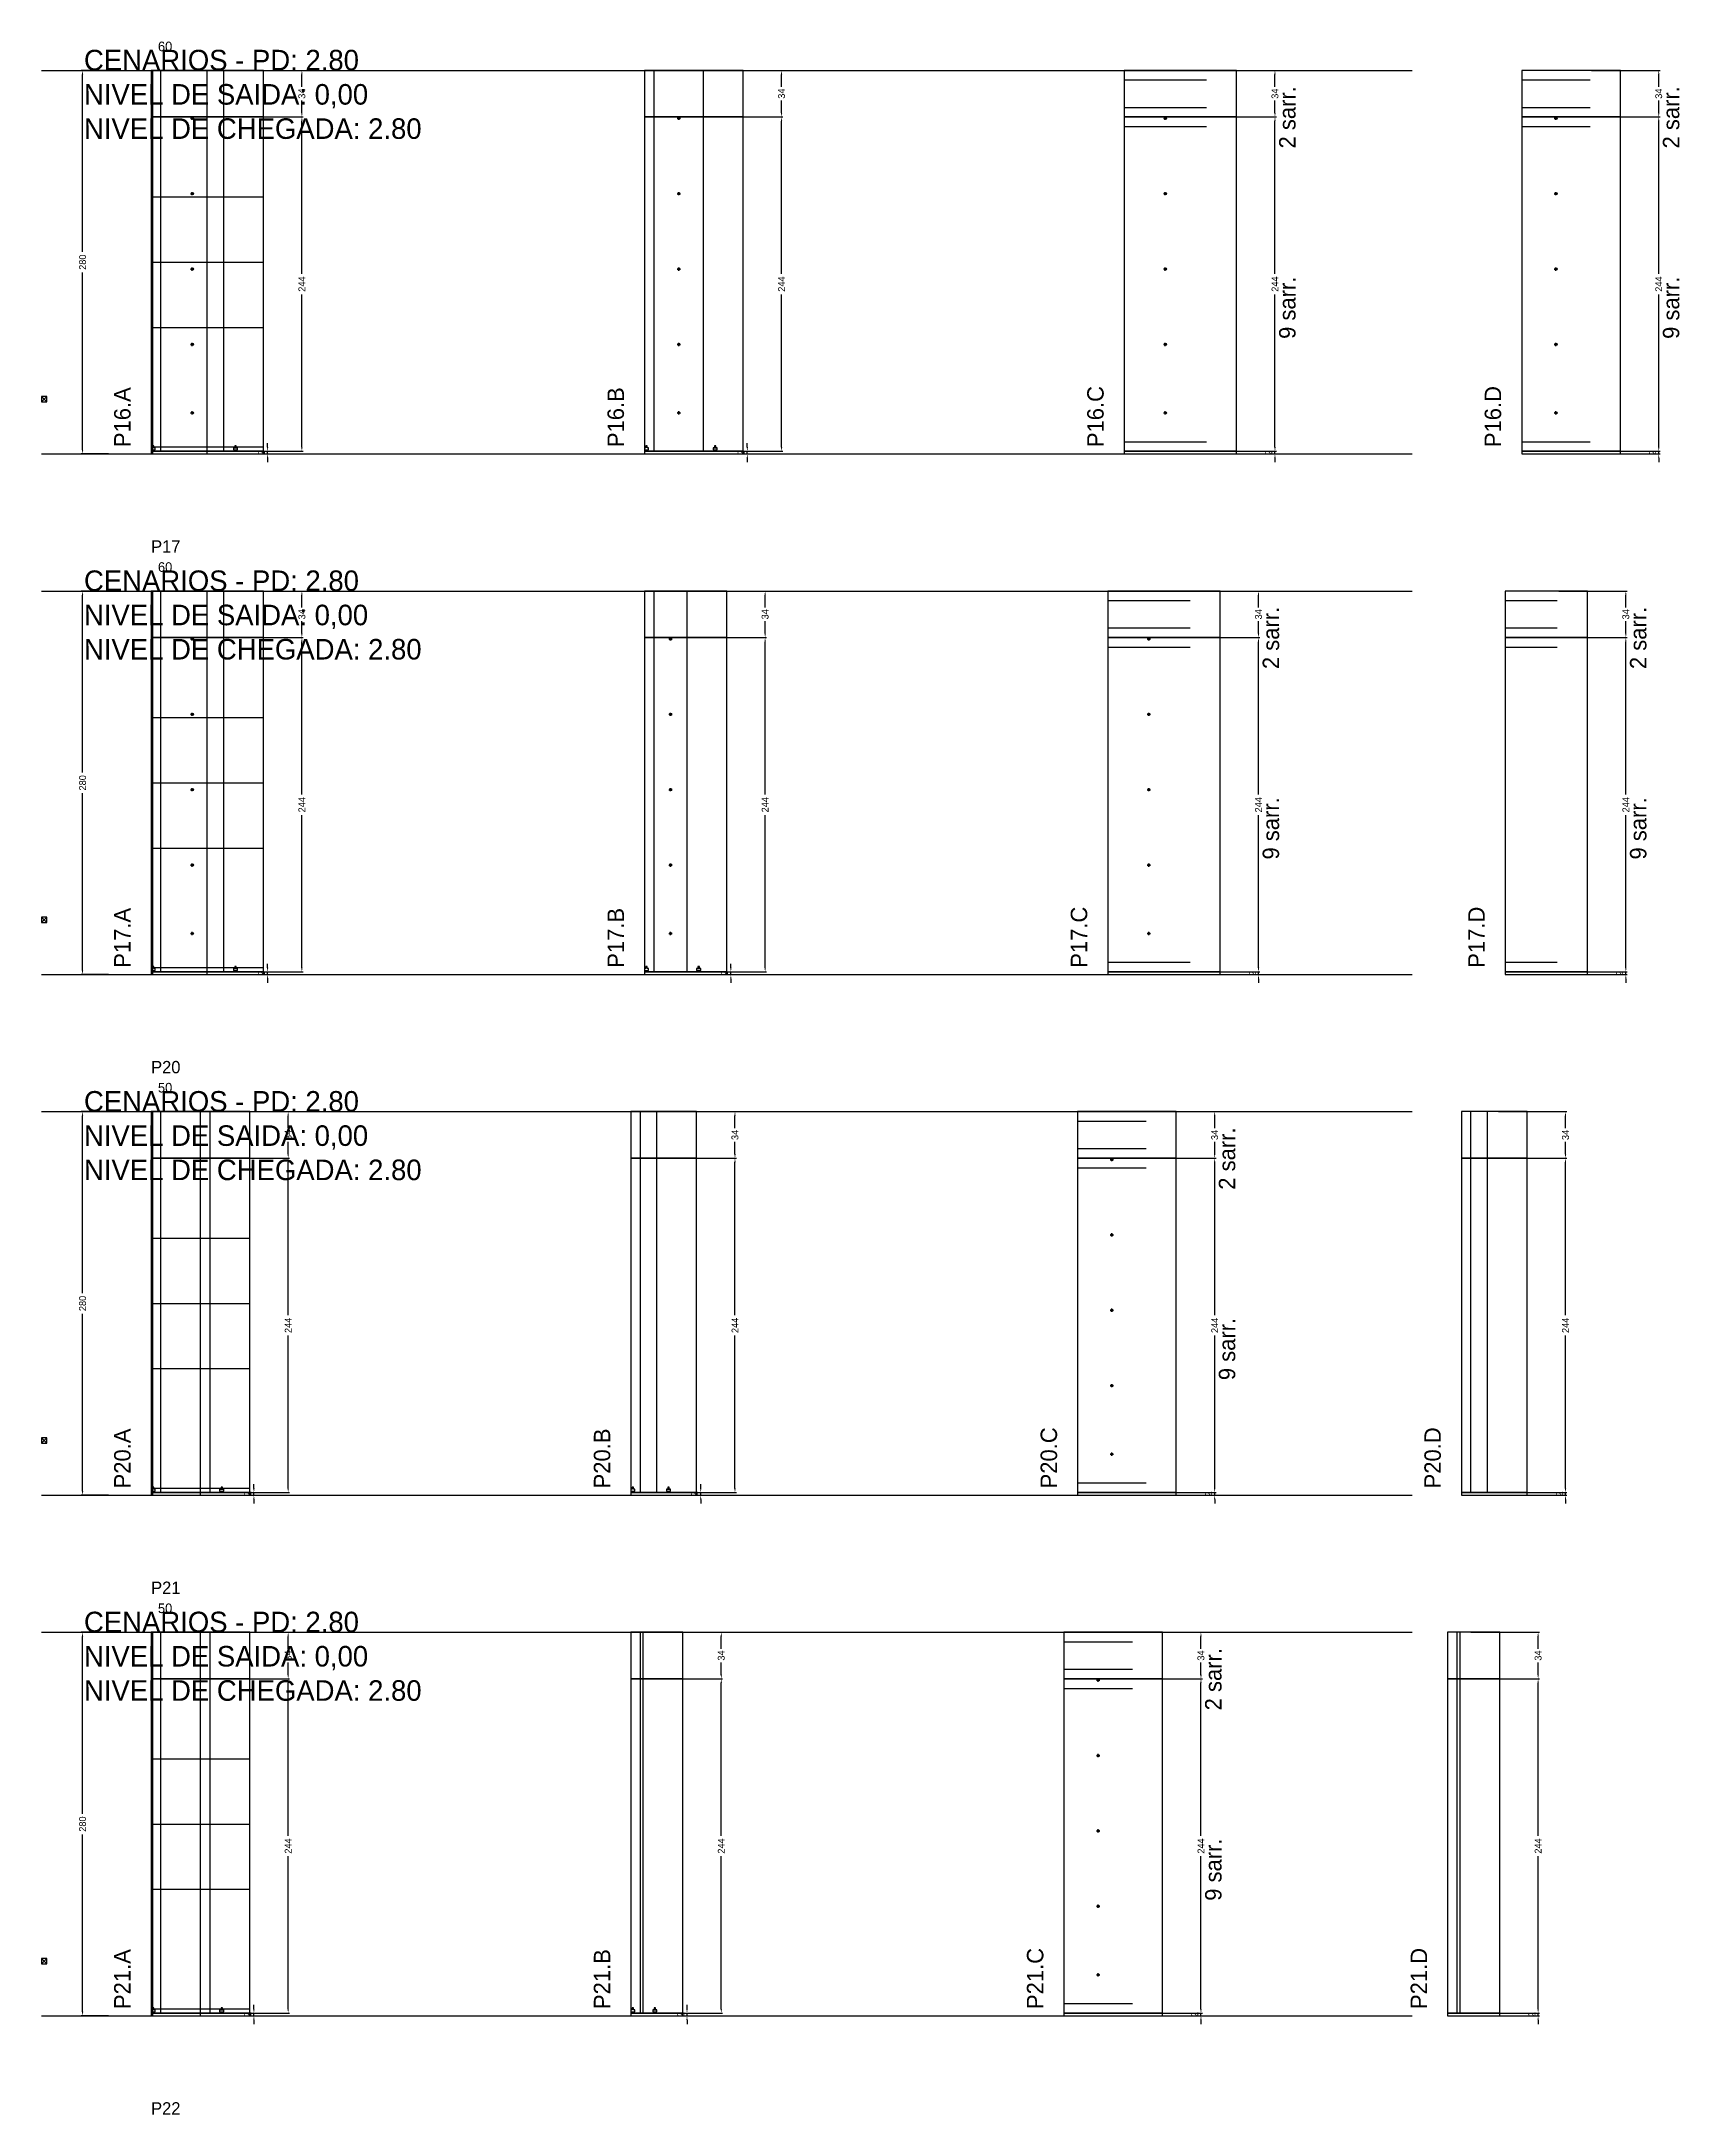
# Model space of a CAD drawing. Header units: centimetres. Extents: x -10500 to 4299, y -12546 to 295.
# Drawn here: x -7000 to -5805, y -4252 to -2739 of the extents above; entities that cross this region are included whole.
import ezdxf

# ---------------------------------------------------------------- set-up
doc = ezdxf.new("R2010")
doc.units = ezdxf.units.CM
doc.linetypes.add('DASHED', pattern=[2, -2])
for name, color, linetype in [('CHAPA', 140, 'Continuous'), ('COTA', 241, 'Continuous'), ('COTAS FURACAO', 16, 'Continuous'), ('Madeira', 30, 'Continuous'), ('MEIO_PONT', 160, 'Continuous'), ('NOMENCLATURA', 7, 'Continuous'), ('Nível', 160, 'Continuous'), ('Painéis', 200, 'Continuous'), ('Perfil Metálico', 150, 'Continuous'), ('SARR_2.2x7', 40, 'Continuous'), ('SARRAFO DE PRESSAO', 200, 'Continuous'), ('texto', 7, 'Continuous'), ('TEXTO_GERAL', 7, 'Continuous')]:
    doc.layers.add(name, color=color, linetype=linetype)
doc.dimstyles.new('PAINEL-NOVA', dxfattribs={"dimtxt": 5, "dimasz": 3, "dimexe": 1, "dimexo": 1, "dimgap": 1, "dimtad": 1, "dimcen": 2.5, "dimazin": 3, "dimtfac": 1, "dimtmove": 0, "dimatfit": 3})

# ---------------------------------------------------------------- blocks, each defined once
blk = doc.blocks.new('_CLOSEDFILLED')
at = {"color": 0, "linetype": 'BYBLOCK'}
blk.add_solid([(-1, 0.16), (0, 0), (-1, -0.16)], dxfattribs=at)
blk = doc.blocks.new('*D239')
for p, q in [((-6951, -2760), (-6971, -2760)), ((-6970, -2892.5), (-6970, -2763)), ((-6970, -3037), (-6970, -2907.5)), ((-6951, -3040), (-6971, -3040))]:
    blk.add_line(p, q)
at = {"layer": 'Defpoints'}
for p in [(-6950, -2760), (-6970, -3040), (-6950, -3040)]:
    blk.add_point(p, dxfattribs=at)
at = {"layer": 'COTA', "xscale": 3, "yscale": 3}
for p, rotation in [((-6970, -2760), 90), ((-6970, -3040), 270)]:
    blk.add_blockref('_CLOSEDFILLED', p, dxfattribs=dict(at, rotation=rotation))
at = {"layer": 'COTA', "insert": (-6970, -2900), "char_height": 5, "attachment_point": 5, "rotation": 90}
blk.add_mtext('280', dxfattribs=at)
blk = doc.blocks.new('MULDURA')
at = {"layer": 'Paineis'}
for p, q in [((0, 0), (4, 4)), ((4, 0), (0, 4))]:
    blk.add_line(p, q, dxfattribs=at)
blk.add_lwpolyline([(0, 0), (4, 0), (4, 4), (0, 4)], close=True, dxfattribs=at)
blk = doc.blocks.new('*D241')
for p, q in [((-6859, -2794), (-6809, -2794)), ((-6810, -2908.5), (-6810, -2797)), ((-6810, -3035), (-6810, -2923.5)), ((-6859, -3038), (-6809, -3038))]:
    blk.add_line(p, q)
at = {"layer": 'Defpoints'}
for p in [(-6860, -2794), (-6860, -3038), (-6810, -3038)]:
    blk.add_point(p, dxfattribs=at)
at = {"layer": 'COTA', "xscale": 3, "yscale": 3}
for p, rotation in [((-6810, -2794), 90), ((-6810, -3038), 270)]:
    blk.add_blockref('_CLOSEDFILLED', p, dxfattribs=dict(at, rotation=rotation))
at = {"layer": 'COTA', "insert": (-6810, -2916), "char_height": 5, "attachment_point": 5, "rotation": 90}
blk.add_mtext('244', dxfattribs=at)
blk = doc.blocks.new('*D242')
for p, q in [((-6859, -2760), (-6809, -2760)), ((-6810, -2772), (-6810, -2763)), ((-6810, -2791), (-6810, -2782)), ((-6859, -2794), (-6809, -2794))]:
    blk.add_line(p, q)
at = {"layer": 'Defpoints'}
for p in [(-6860, -2760), (-6860, -2794), (-6810, -2794)]:
    blk.add_point(p, dxfattribs=at)
at = {"layer": 'COTA', "xscale": 3, "yscale": 3}
for p, rotation in [((-6810, -2760), 90), ((-6810, -2794), 270)]:
    blk.add_blockref('_CLOSEDFILLED', p, dxfattribs=dict(at, rotation=rotation))
at = {"layer": 'COTA', "insert": (-6810, -2777), "char_height": 5, "attachment_point": 5, "rotation": 90}
blk.add_mtext('34', dxfattribs=at)
blk = doc.blocks.new('SLIPTEE')
at = {"layer": 'Paineis'}
blk.add_lwpolyline([(0, 0), (3, 0), (3, 1.5), (2, 1.5), (2, 3), (1, 3), (1, 1.5), (0, 1.5)], close=True, dxfattribs=at)
blk = doc.blocks.new('SLIPTDD')
at = {"layer": 'Paineis'}
blk.add_line((0, 1.5), (3, 1.5), dxfattribs=at)
blk.add_lwpolyline([(0, 0), (3, 0), (3, 1.5), (2, 1.5), (2, 3), (1, 3), (1, 1.5), (0, 1.5)], close=True, dxfattribs=at)
blk = doc.blocks.new('furacao')
at = {"layer": 'COTAS FURACAO'}
for p, q in [((-1.2, 0), (1.2, 0)), ((0, -1.2), (0, 1.2))]:
    blk.add_line(p, q, dxfattribs=at)
blk.add_circle((0, 0), 0.8, dxfattribs=at)
blk = doc.blocks.new('*D244')
for p, q in [((-6509, -2794), (-6459, -2794)), ((-6460, -2908.5), (-6460, -2797)), ((-6460, -3035), (-6460, -2923.5)), ((-6509, -3038), (-6459, -3038))]:
    blk.add_line(p, q)
at = {"layer": 'Defpoints'}
for p in [(-6510, -2794), (-6510, -3038), (-6460, -3038)]:
    blk.add_point(p, dxfattribs=at)
at = {"layer": 'COTA', "xscale": 3, "yscale": 3}
for p, rotation in [((-6460, -2794), 90), ((-6460, -3038), 270)]:
    blk.add_blockref('_CLOSEDFILLED', p, dxfattribs=dict(at, rotation=rotation))
at = {"layer": 'COTA', "insert": (-6460, -2916), "char_height": 5, "attachment_point": 5, "rotation": 90}
blk.add_mtext('244', dxfattribs=at)
blk = doc.blocks.new('*D245')
for p, q in [((-6509, -2760), (-6459, -2760)), ((-6460, -2772), (-6460, -2763)), ((-6460, -2791), (-6460, -2782)), ((-6509, -2794), (-6459, -2794))]:
    blk.add_line(p, q)
at = {"layer": 'Defpoints'}
for p in [(-6510, -2760), (-6510, -2794), (-6460, -2794)]:
    blk.add_point(p, dxfattribs=at)
at = {"layer": 'COTA', "xscale": 3, "yscale": 3}
for p, rotation in [((-6460, -2760), 90), ((-6460, -2794), 270)]:
    blk.add_blockref('_CLOSEDFILLED', p, dxfattribs=dict(at, rotation=rotation))
at = {"layer": 'COTA', "insert": (-6460, -2777), "char_height": 5, "attachment_point": 5, "rotation": 90}
blk.add_mtext('34', dxfattribs=at)
blk = doc.blocks.new('*D247')
for p, q in [((-6149, -2794), (-6099, -2794)), ((-6100, -2908.5), (-6100, -2797)), ((-6100, -3035), (-6100, -2923.5)), ((-6149, -3038), (-6099, -3038))]:
    blk.add_line(p, q)
at = {"layer": 'Defpoints'}
for p in [(-6150, -2794), (-6150, -3038), (-6100, -3038)]:
    blk.add_point(p, dxfattribs=at)
at = {"layer": 'COTA', "xscale": 3, "yscale": 3}
for p, rotation in [((-6100, -2794), 90), ((-6100, -3038), 270)]:
    blk.add_blockref('_CLOSEDFILLED', p, dxfattribs=dict(at, rotation=rotation))
at = {"layer": 'COTA', "insert": (-6100, -2916), "char_height": 5, "attachment_point": 5, "rotation": 90}
blk.add_mtext('244', dxfattribs=at)
blk = doc.blocks.new('*D248')
for p, q in [((-6149, -2760), (-6099, -2760)), ((-6100, -2772), (-6100, -2763)), ((-6100, -2791), (-6100, -2782)), ((-6149, -2794), (-6099, -2794))]:
    blk.add_line(p, q)
at = {"layer": 'Defpoints'}
for p in [(-6150, -2760), (-6150, -2794), (-6100, -2794)]:
    blk.add_point(p, dxfattribs=at)
at = {"layer": 'COTA', "xscale": 3, "yscale": 3}
for p, rotation in [((-6100, -2760), 90), ((-6100, -2794), 270)]:
    blk.add_blockref('_CLOSEDFILLED', p, dxfattribs=dict(at, rotation=rotation))
at = {"layer": 'COTA', "insert": (-6100, -2777), "char_height": 5, "attachment_point": 5, "rotation": 90}
blk.add_mtext('34', dxfattribs=at)
blk = doc.blocks.new('*D250')
for p, q in [((-5869, -2794), (-5819, -2794)), ((-5820, -2908.5), (-5820, -2797)), ((-5820, -3035), (-5820, -2923.5)), ((-5869, -3038), (-5819, -3038))]:
    blk.add_line(p, q)
at = {"layer": 'Defpoints'}
for p in [(-5870, -2794), (-5870, -3038), (-5820, -3038)]:
    blk.add_point(p, dxfattribs=at)
at = {"layer": 'COTA', "xscale": 3, "yscale": 3}
for p, rotation in [((-5820, -2794), 90), ((-5820, -3038), 270)]:
    blk.add_blockref('_CLOSEDFILLED', p, dxfattribs=dict(at, rotation=rotation))
at = {"layer": 'COTA', "insert": (-5820, -2916), "char_height": 5, "attachment_point": 5, "rotation": 90}
blk.add_mtext('244', dxfattribs=at)
blk = doc.blocks.new('*D251')
for p, q in [((-5869, -2760), (-5819, -2760)), ((-5820, -2772), (-5820, -2763)), ((-5820, -2791), (-5820, -2782)), ((-5869, -2794), (-5819, -2794))]:
    blk.add_line(p, q)
at = {"layer": 'Defpoints'}
for p in [(-5870, -2760), (-5870, -2794), (-5820, -2794)]:
    blk.add_point(p, dxfattribs=at)
at = {"layer": 'COTA', "xscale": 3, "yscale": 3}
for p, rotation in [((-5820, -2760), 90), ((-5820, -2794), 270)]:
    blk.add_blockref('_CLOSEDFILLED', p, dxfattribs=dict(at, rotation=rotation))
at = {"layer": 'COTA', "insert": (-5820, -2777), "char_height": 5, "attachment_point": 5, "rotation": 90}
blk.add_mtext('34', dxfattribs=at)
blk = doc.blocks.new('*D273')
for p, q in [((-6951, -3140), (-6971, -3140)), ((-6970, -3272.5), (-6970, -3143)), ((-6970, -3417), (-6970, -3287.5)), ((-6951, -3420), (-6971, -3420))]:
    blk.add_line(p, q)
at = {"layer": 'Defpoints'}
for p in [(-6950, -3140), (-6970, -3420), (-6950, -3420)]:
    blk.add_point(p, dxfattribs=at)
at = {"layer": 'COTA', "xscale": 3, "yscale": 3}
for p, rotation in [((-6970, -3140), 90), ((-6970, -3420), 270)]:
    blk.add_blockref('_CLOSEDFILLED', p, dxfattribs=dict(at, rotation=rotation))
at = {"layer": 'COTA', "insert": (-6970, -3280), "char_height": 5, "attachment_point": 5, "rotation": 90}
blk.add_mtext('280', dxfattribs=at)
blk = doc.blocks.new('*D275')
for p, q in [((-6859, -3174), (-6809, -3174)), ((-6810, -3288.5), (-6810, -3177)), ((-6810, -3415), (-6810, -3303.5)), ((-6859, -3418), (-6809, -3418))]:
    blk.add_line(p, q)
at = {"layer": 'Defpoints'}
for p in [(-6860, -3174), (-6860, -3418), (-6810, -3418)]:
    blk.add_point(p, dxfattribs=at)
at = {"layer": 'COTA', "xscale": 3, "yscale": 3}
for p, rotation in [((-6810, -3174), 90), ((-6810, -3418), 270)]:
    blk.add_blockref('_CLOSEDFILLED', p, dxfattribs=dict(at, rotation=rotation))
at = {"layer": 'COTA', "insert": (-6810, -3296), "char_height": 5, "attachment_point": 5, "rotation": 90}
blk.add_mtext('244', dxfattribs=at)
blk = doc.blocks.new('*D276')
for p, q in [((-6859, -3140), (-6809, -3140)), ((-6810, -3152), (-6810, -3143)), ((-6810, -3171), (-6810, -3162)), ((-6859, -3174), (-6809, -3174))]:
    blk.add_line(p, q)
at = {"layer": 'Defpoints'}
for p in [(-6860, -3140), (-6860, -3174), (-6810, -3174)]:
    blk.add_point(p, dxfattribs=at)
at = {"layer": 'COTA', "xscale": 3, "yscale": 3}
for p, rotation in [((-6810, -3140), 90), ((-6810, -3174), 270)]:
    blk.add_blockref('_CLOSEDFILLED', p, dxfattribs=dict(at, rotation=rotation))
at = {"layer": 'COTA', "insert": (-6810, -3157), "char_height": 5, "attachment_point": 5, "rotation": 90}
blk.add_mtext('34', dxfattribs=at)
blk = doc.blocks.new('*D278')
for p, q in [((-6521, -3174), (-6471, -3174)), ((-6472, -3288.5), (-6472, -3177)), ((-6472, -3415), (-6472, -3303.5)), ((-6521, -3418), (-6471, -3418))]:
    blk.add_line(p, q)
at = {"layer": 'Defpoints'}
for p in [(-6522, -3174), (-6522, -3418), (-6472, -3418)]:
    blk.add_point(p, dxfattribs=at)
at = {"layer": 'COTA', "xscale": 3, "yscale": 3}
for p, rotation in [((-6472, -3174), 90), ((-6472, -3418), 270)]:
    blk.add_blockref('_CLOSEDFILLED', p, dxfattribs=dict(at, rotation=rotation))
at = {"layer": 'COTA', "insert": (-6472, -3296), "char_height": 5, "attachment_point": 5, "rotation": 90}
blk.add_mtext('244', dxfattribs=at)
blk = doc.blocks.new('*D279')
for p, q in [((-6521, -3140), (-6471, -3140)), ((-6472, -3152), (-6472, -3143)), ((-6472, -3171), (-6472, -3162)), ((-6521, -3174), (-6471, -3174))]:
    blk.add_line(p, q)
at = {"layer": 'Defpoints'}
for p in [(-6522, -3140), (-6522, -3174), (-6472, -3174)]:
    blk.add_point(p, dxfattribs=at)
at = {"layer": 'COTA', "xscale": 3, "yscale": 3}
for p, rotation in [((-6472, -3140), 90), ((-6472, -3174), 270)]:
    blk.add_blockref('_CLOSEDFILLED', p, dxfattribs=dict(at, rotation=rotation))
at = {"layer": 'COTA', "insert": (-6472, -3157), "char_height": 5, "attachment_point": 5, "rotation": 90}
blk.add_mtext('34', dxfattribs=at)
blk = doc.blocks.new('*D281')
for p, q in [((-6161, -3174), (-6111, -3174)), ((-6112, -3288.5), (-6112, -3177)), ((-6112, -3415), (-6112, -3303.5)), ((-6161, -3418), (-6111, -3418))]:
    blk.add_line(p, q)
at = {"layer": 'Defpoints'}
for p in [(-6162, -3174), (-6162, -3418), (-6112, -3418)]:
    blk.add_point(p, dxfattribs=at)
at = {"layer": 'COTA', "xscale": 3, "yscale": 3}
for p, rotation in [((-6112, -3174), 90), ((-6112, -3418), 270)]:
    blk.add_blockref('_CLOSEDFILLED', p, dxfattribs=dict(at, rotation=rotation))
at = {"layer": 'COTA', "insert": (-6112, -3296), "char_height": 5, "attachment_point": 5, "rotation": 90}
blk.add_mtext('244', dxfattribs=at)
blk = doc.blocks.new('*D282')
for p, q in [((-6161, -3140), (-6111, -3140)), ((-6112, -3152), (-6112, -3143)), ((-6112, -3171), (-6112, -3162)), ((-6161, -3174), (-6111, -3174))]:
    blk.add_line(p, q)
at = {"layer": 'Defpoints'}
for p in [(-6162, -3140), (-6162, -3174), (-6112, -3174)]:
    blk.add_point(p, dxfattribs=at)
at = {"layer": 'COTA', "xscale": 3, "yscale": 3}
for p, rotation in [((-6112, -3140), 90), ((-6112, -3174), 270)]:
    blk.add_blockref('_CLOSEDFILLED', p, dxfattribs=dict(at, rotation=rotation))
at = {"layer": 'COTA', "insert": (-6112, -3157), "char_height": 5, "attachment_point": 5, "rotation": 90}
blk.add_mtext('34', dxfattribs=at)
blk = doc.blocks.new('*D284')
for p, q in [((-5893, -3174), (-5843, -3174)), ((-5844, -3288.5), (-5844, -3177)), ((-5844, -3415), (-5844, -3303.5)), ((-5893, -3418), (-5843, -3418))]:
    blk.add_line(p, q)
at = {"layer": 'Defpoints'}
for p in [(-5894, -3174), (-5894, -3418), (-5844, -3418)]:
    blk.add_point(p, dxfattribs=at)
at = {"layer": 'COTA', "xscale": 3, "yscale": 3}
for p, rotation in [((-5844, -3174), 90), ((-5844, -3418), 270)]:
    blk.add_blockref('_CLOSEDFILLED', p, dxfattribs=dict(at, rotation=rotation))
at = {"layer": 'COTA', "insert": (-5844, -3296), "char_height": 5, "attachment_point": 5, "rotation": 90}
blk.add_mtext('244', dxfattribs=at)
blk = doc.blocks.new('*D285')
for p, q in [((-5893, -3140), (-5843, -3140)), ((-5844, -3152), (-5844, -3143)), ((-5844, -3171), (-5844, -3162)), ((-5893, -3174), (-5843, -3174))]:
    blk.add_line(p, q)
at = {"layer": 'Defpoints'}
for p in [(-5894, -3140), (-5894, -3174), (-5844, -3174)]:
    blk.add_point(p, dxfattribs=at)
at = {"layer": 'COTA', "xscale": 3, "yscale": 3}
for p, rotation in [((-5844, -3140), 90), ((-5844, -3174), 270)]:
    blk.add_blockref('_CLOSEDFILLED', p, dxfattribs=dict(at, rotation=rotation))
at = {"layer": 'COTA', "insert": (-5844, -3157), "char_height": 5, "attachment_point": 5, "rotation": 90}
blk.add_mtext('34', dxfattribs=at)
blk = doc.blocks.new('*D307')
for p, q in [((-6951, -3520), (-6971, -3520)), ((-6970, -3652.5), (-6970, -3523)), ((-6970, -3797), (-6970, -3667.5)), ((-6951, -3800), (-6971, -3800))]:
    blk.add_line(p, q)
at = {"layer": 'Defpoints'}
for p in [(-6950, -3520), (-6970, -3800), (-6950, -3800)]:
    blk.add_point(p, dxfattribs=at)
at = {"layer": 'COTA', "xscale": 3, "yscale": 3}
for p, rotation in [((-6970, -3520), 90), ((-6970, -3800), 270)]:
    blk.add_blockref('_CLOSEDFILLED', p, dxfattribs=dict(at, rotation=rotation))
at = {"layer": 'COTA', "insert": (-6970, -3660), "char_height": 5, "attachment_point": 5, "rotation": 90}
blk.add_mtext('280', dxfattribs=at)
blk = doc.blocks.new('*D309')
for p, q in [((-6869, -3554), (-6819, -3554)), ((-6820, -3668.5), (-6820, -3557)), ((-6820, -3795), (-6820, -3683.5)), ((-6869, -3798), (-6819, -3798))]:
    blk.add_line(p, q)
at = {"layer": 'Defpoints'}
for p in [(-6870, -3554), (-6870, -3798), (-6820, -3798)]:
    blk.add_point(p, dxfattribs=at)
at = {"layer": 'COTA', "xscale": 3, "yscale": 3}
for p, rotation in [((-6820, -3554), 90), ((-6820, -3798), 270)]:
    blk.add_blockref('_CLOSEDFILLED', p, dxfattribs=dict(at, rotation=rotation))
at = {"layer": 'COTA', "insert": (-6820, -3676), "char_height": 5, "attachment_point": 5, "rotation": 90}
blk.add_mtext('244', dxfattribs=at)
blk = doc.blocks.new('*D310')
for p, q in [((-6869, -3520), (-6819, -3520)), ((-6820, -3532), (-6820, -3523)), ((-6869, -3554), (-6819, -3554)), ((-6820, -3551), (-6820, -3542))]:
    blk.add_line(p, q)
at = {"layer": 'Defpoints'}
for p in [(-6870, -3520), (-6870, -3554), (-6820, -3554)]:
    blk.add_point(p, dxfattribs=at)
at = {"layer": 'COTA', "xscale": 3, "yscale": 3}
for p, rotation in [((-6820, -3520), 90), ((-6820, -3554), 270)]:
    blk.add_blockref('_CLOSEDFILLED', p, dxfattribs=dict(at, rotation=rotation))
at = {"layer": 'COTA', "insert": (-6820, -3537), "char_height": 5, "attachment_point": 5, "rotation": 90}
blk.add_mtext('34', dxfattribs=at)
blk = doc.blocks.new('*D312')
for p, q in [((-6543, -3554), (-6493, -3554)), ((-6494, -3668.5), (-6494, -3557)), ((-6494, -3795), (-6494, -3683.5)), ((-6543, -3798), (-6493, -3798))]:
    blk.add_line(p, q)
at = {"layer": 'Defpoints'}
for p in [(-6544, -3554), (-6544, -3798), (-6494, -3798)]:
    blk.add_point(p, dxfattribs=at)
at = {"layer": 'COTA', "xscale": 3, "yscale": 3}
for p, rotation in [((-6494, -3554), 90), ((-6494, -3798), 270)]:
    blk.add_blockref('_CLOSEDFILLED', p, dxfattribs=dict(at, rotation=rotation))
at = {"layer": 'COTA', "insert": (-6494, -3676), "char_height": 5, "attachment_point": 5, "rotation": 90}
blk.add_mtext('244', dxfattribs=at)
blk = doc.blocks.new('*D313')
for p, q in [((-6543, -3520), (-6493, -3520)), ((-6494, -3532), (-6494, -3523)), ((-6543, -3554), (-6493, -3554)), ((-6494, -3551), (-6494, -3542))]:
    blk.add_line(p, q)
at = {"layer": 'Defpoints'}
for p in [(-6544, -3520), (-6544, -3554), (-6494, -3554)]:
    blk.add_point(p, dxfattribs=at)
at = {"layer": 'COTA', "xscale": 3, "yscale": 3}
for p, rotation in [((-6494, -3520), 90), ((-6494, -3554), 270)]:
    blk.add_blockref('_CLOSEDFILLED', p, dxfattribs=dict(at, rotation=rotation))
at = {"layer": 'COTA', "insert": (-6494, -3537), "char_height": 5, "attachment_point": 5, "rotation": 90}
blk.add_mtext('34', dxfattribs=at)
blk = doc.blocks.new('*D315')
for p, q in [((-6193, -3554), (-6143, -3554)), ((-6144, -3668.5), (-6144, -3557)), ((-6144, -3795), (-6144, -3683.5)), ((-6193, -3798), (-6143, -3798))]:
    blk.add_line(p, q)
at = {"layer": 'Defpoints'}
for p in [(-6194, -3554), (-6194, -3798), (-6144, -3798)]:
    blk.add_point(p, dxfattribs=at)
at = {"layer": 'COTA', "xscale": 3, "yscale": 3}
for p, rotation in [((-6144, -3554), 90), ((-6144, -3798), 270)]:
    blk.add_blockref('_CLOSEDFILLED', p, dxfattribs=dict(at, rotation=rotation))
at = {"layer": 'COTA', "insert": (-6144, -3676), "char_height": 5, "attachment_point": 5, "rotation": 90}
blk.add_mtext('244', dxfattribs=at)
blk = doc.blocks.new('*D316')
for p, q in [((-6193, -3520), (-6143, -3520)), ((-6144, -3532), (-6144, -3523)), ((-6193, -3554), (-6143, -3554)), ((-6144, -3551), (-6144, -3542))]:
    blk.add_line(p, q)
at = {"layer": 'Defpoints'}
for p in [(-6194, -3520), (-6194, -3554), (-6144, -3554)]:
    blk.add_point(p, dxfattribs=at)
at = {"layer": 'COTA', "xscale": 3, "yscale": 3}
for p, rotation in [((-6144, -3520), 90), ((-6144, -3554), 270)]:
    blk.add_blockref('_CLOSEDFILLED', p, dxfattribs=dict(at, rotation=rotation))
at = {"layer": 'COTA', "insert": (-6144, -3537), "char_height": 5, "attachment_point": 5, "rotation": 90}
blk.add_mtext('34', dxfattribs=at)
blk = doc.blocks.new('*D318')
for p, q in [((-5937, -3554), (-5887, -3554)), ((-5888, -3668.5), (-5888, -3557)), ((-5888, -3795), (-5888, -3683.5)), ((-5937, -3798), (-5887, -3798))]:
    blk.add_line(p, q)
at = {"layer": 'Defpoints'}
for p in [(-5938, -3554), (-5938, -3798), (-5888, -3798)]:
    blk.add_point(p, dxfattribs=at)
at = {"layer": 'COTA', "xscale": 3, "yscale": 3}
for p, rotation in [((-5888, -3554), 90), ((-5888, -3798), 270)]:
    blk.add_blockref('_CLOSEDFILLED', p, dxfattribs=dict(at, rotation=rotation))
at = {"layer": 'COTA', "insert": (-5888, -3676), "char_height": 5, "attachment_point": 5, "rotation": 90}
blk.add_mtext('244', dxfattribs=at)
blk = doc.blocks.new('*D319')
for p, q in [((-5937, -3520), (-5887, -3520)), ((-5888, -3532), (-5888, -3523)), ((-5937, -3554), (-5887, -3554)), ((-5888, -3551), (-5888, -3542))]:
    blk.add_line(p, q)
at = {"layer": 'Defpoints'}
for p in [(-5938, -3520), (-5938, -3554), (-5888, -3554)]:
    blk.add_point(p, dxfattribs=at)
at = {"layer": 'COTA', "xscale": 3, "yscale": 3}
for p, rotation in [((-5888, -3520), 90), ((-5888, -3554), 270)]:
    blk.add_blockref('_CLOSEDFILLED', p, dxfattribs=dict(at, rotation=rotation))
at = {"layer": 'COTA', "insert": (-5888, -3537), "char_height": 5, "attachment_point": 5, "rotation": 90}
blk.add_mtext('34', dxfattribs=at)
blk = doc.blocks.new('*D341')
for p, q in [((-6951, -3900), (-6971, -3900)), ((-6970, -4032.5), (-6970, -3903)), ((-6970, -4177), (-6970, -4047.5)), ((-6951, -4180), (-6971, -4180))]:
    blk.add_line(p, q)
at = {"layer": 'Defpoints'}
for p in [(-6950, -3900), (-6970, -4180), (-6950, -4180)]:
    blk.add_point(p, dxfattribs=at)
at = {"layer": 'COTA', "xscale": 3, "yscale": 3}
for p, rotation in [((-6970, -3900), 90), ((-6970, -4180), 270)]:
    blk.add_blockref('_CLOSEDFILLED', p, dxfattribs=dict(at, rotation=rotation))
at = {"layer": 'COTA', "insert": (-6970, -4040), "char_height": 5, "attachment_point": 5, "rotation": 90}
blk.add_mtext('280', dxfattribs=at)
blk = doc.blocks.new('*D343')
for p, q in [((-6869, -3934), (-6819, -3934)), ((-6820, -4048.5), (-6820, -3937)), ((-6820, -4175), (-6820, -4063.5)), ((-6869, -4178), (-6819, -4178))]:
    blk.add_line(p, q)
at = {"layer": 'Defpoints'}
for p in [(-6870, -3934), (-6870, -4178), (-6820, -4178)]:
    blk.add_point(p, dxfattribs=at)
at = {"layer": 'COTA', "xscale": 3, "yscale": 3}
for p, rotation in [((-6820, -3934), 90), ((-6820, -4178), 270)]:
    blk.add_blockref('_CLOSEDFILLED', p, dxfattribs=dict(at, rotation=rotation))
at = {"layer": 'COTA', "insert": (-6820, -4056), "char_height": 5, "attachment_point": 5, "rotation": 90}
blk.add_mtext('244', dxfattribs=at)
blk = doc.blocks.new('*D344')
for p, q in [((-6869, -3900), (-6819, -3900)), ((-6820, -3912), (-6820, -3903)), ((-6869, -3934), (-6819, -3934)), ((-6820, -3931), (-6820, -3922))]:
    blk.add_line(p, q)
at = {"layer": 'Defpoints'}
for p in [(-6870, -3900), (-6870, -3934), (-6820, -3934)]:
    blk.add_point(p, dxfattribs=at)
at = {"layer": 'COTA', "xscale": 3, "yscale": 3}
for p, rotation in [((-6820, -3900), 90), ((-6820, -3934), 270)]:
    blk.add_blockref('_CLOSEDFILLED', p, dxfattribs=dict(at, rotation=rotation))
at = {"layer": 'COTA', "insert": (-6820, -3917), "char_height": 5, "attachment_point": 5, "rotation": 90}
blk.add_mtext('34', dxfattribs=at)
blk = doc.blocks.new('*D346')
for p, q in [((-6553, -3934), (-6503, -3934)), ((-6504, -4048.5), (-6504, -3937)), ((-6504, -4175), (-6504, -4063.5)), ((-6553, -4178), (-6503, -4178))]:
    blk.add_line(p, q)
at = {"layer": 'Defpoints'}
for p in [(-6554, -3934), (-6554, -4178), (-6504, -4178)]:
    blk.add_point(p, dxfattribs=at)
at = {"layer": 'COTA', "xscale": 3, "yscale": 3}
for p, rotation in [((-6504, -3934), 90), ((-6504, -4178), 270)]:
    blk.add_blockref('_CLOSEDFILLED', p, dxfattribs=dict(at, rotation=rotation))
at = {"layer": 'COTA', "insert": (-6504, -4056), "char_height": 5, "attachment_point": 5, "rotation": 90}
blk.add_mtext('244', dxfattribs=at)
blk = doc.blocks.new('*D347')
for p, q in [((-6553, -3900), (-6503, -3900)), ((-6504, -3912), (-6504, -3903)), ((-6553, -3934), (-6503, -3934)), ((-6504, -3931), (-6504, -3922))]:
    blk.add_line(p, q)
at = {"layer": 'Defpoints'}
for p in [(-6554, -3900), (-6554, -3934), (-6504, -3934)]:
    blk.add_point(p, dxfattribs=at)
at = {"layer": 'COTA', "xscale": 3, "yscale": 3}
for p, rotation in [((-6504, -3900), 90), ((-6504, -3934), 270)]:
    blk.add_blockref('_CLOSEDFILLED', p, dxfattribs=dict(at, rotation=rotation))
at = {"layer": 'COTA', "insert": (-6504, -3917), "char_height": 5, "attachment_point": 5, "rotation": 90}
blk.add_mtext('34', dxfattribs=at)
blk = doc.blocks.new('*D349')
for p, q in [((-6203, -3934), (-6153, -3934)), ((-6154, -4048.5), (-6154, -3937)), ((-6154, -4175), (-6154, -4063.5)), ((-6203, -4178), (-6153, -4178))]:
    blk.add_line(p, q)
at = {"layer": 'Defpoints'}
for p in [(-6204, -3934), (-6204, -4178), (-6154, -4178)]:
    blk.add_point(p, dxfattribs=at)
at = {"layer": 'COTA', "xscale": 3, "yscale": 3}
for p, rotation in [((-6154, -3934), 90), ((-6154, -4178), 270)]:
    blk.add_blockref('_CLOSEDFILLED', p, dxfattribs=dict(at, rotation=rotation))
at = {"layer": 'COTA', "insert": (-6154, -4056), "char_height": 5, "attachment_point": 5, "rotation": 90}
blk.add_mtext('244', dxfattribs=at)
blk = doc.blocks.new('*D350')
for p, q in [((-6203, -3900), (-6153, -3900)), ((-6154, -3912), (-6154, -3903)), ((-6203, -3934), (-6153, -3934)), ((-6154, -3931), (-6154, -3922))]:
    blk.add_line(p, q)
at = {"layer": 'Defpoints'}
for p in [(-6204, -3900), (-6204, -3934), (-6154, -3934)]:
    blk.add_point(p, dxfattribs=at)
at = {"layer": 'COTA', "xscale": 3, "yscale": 3}
for p, rotation in [((-6154, -3900), 90), ((-6154, -3934), 270)]:
    blk.add_blockref('_CLOSEDFILLED', p, dxfattribs=dict(at, rotation=rotation))
at = {"layer": 'COTA', "insert": (-6154, -3917), "char_height": 5, "attachment_point": 5, "rotation": 90}
blk.add_mtext('34', dxfattribs=at)
blk = doc.blocks.new('*D352')
for p, q in [((-5957, -3934), (-5907, -3934)), ((-5908, -4048.5), (-5908, -3937)), ((-5908, -4175), (-5908, -4063.5)), ((-5957, -4178), (-5907, -4178))]:
    blk.add_line(p, q)
at = {"layer": 'Defpoints'}
for p in [(-5958, -3934), (-5958, -4178), (-5908, -4178)]:
    blk.add_point(p, dxfattribs=at)
at = {"layer": 'COTA', "xscale": 3, "yscale": 3}
for p, rotation in [((-5908, -3934), 90), ((-5908, -4178), 270)]:
    blk.add_blockref('_CLOSEDFILLED', p, dxfattribs=dict(at, rotation=rotation))
at = {"layer": 'COTA', "insert": (-5908, -4056), "char_height": 5, "attachment_point": 5, "rotation": 90}
blk.add_mtext('244', dxfattribs=at)
blk = doc.blocks.new('*D353')
for p, q in [((-5957, -3900), (-5907, -3900)), ((-5908, -3912), (-5908, -3903)), ((-5957, -3934), (-5907, -3934)), ((-5908, -3931), (-5908, -3922))]:
    blk.add_line(p, q)
at = {"layer": 'Defpoints'}
for p in [(-5958, -3900), (-5958, -3934), (-5908, -3934)]:
    blk.add_point(p, dxfattribs=at)
at = {"layer": 'COTA', "xscale": 3, "yscale": 3}
for p, rotation in [((-5908, -3900), 90), ((-5908, -3934), 270)]:
    blk.add_blockref('_CLOSEDFILLED', p, dxfattribs=dict(at, rotation=rotation))
at = {"layer": 'COTA', "insert": (-5908, -3917), "char_height": 5, "attachment_point": 5, "rotation": 90}
blk.add_mtext('34', dxfattribs=at)

msp = doc.modelspace()

# ---------------------------------------------------------------- linework, layer by layer
at = {"layer": 'CHAPA'}
for points in [[(-6920, -3040), (-6918.8, -3040), (-6918.8, -2760), (-6920, -2760)], [(-6920, -3420), (-6918.8, -3420), (-6918.8, -3140), (-6920, -3140)], [(-6920, -3800), (-6918.8, -3800), (-6918.8, -3520), (-6920, -3520)], [(-6920, -4180), (-6918.8, -4180), (-6918.8, -3900), (-6920, -3900)]]:
    msp.add_lwpolyline(points, close=True, dxfattribs=at)
at = {"layer": 'Madeira'}
for points in [[(-6920, -2852.4), (-6838, -2852.4)], [(-6920, -2947.6), (-6838, -2947.6)], [(-6920, -3232.4), (-6838, -3232.4)], [(-6920, -3327.6), (-6838, -3327.6)], [(-6920, -3612.4), (-6848, -3612.4)], [(-6920, -3707.6), (-6848, -3707.6)], [(-6920, -3992.4), (-6848, -3992.4)], [(-6920, -4087.6), (-6848, -4087.6)]]:
    msp.add_lwpolyline(points, dxfattribs=at)
at = {"layer": 'MEIO_PONT'}
for points in [[(-6920, -2900), (-6838, -2900)], [(-6920, -3280), (-6838, -3280)], [(-6920, -3660), (-6848, -3660)], [(-6920, -4040), (-6848, -4040)]]:
    msp.add_lwpolyline(points, dxfattribs=at)
at = {"layer": 'Nível', "linetype": 'DASHED'}
for points in [[(-7000, -2760), (-6000, -2760)], [(-7000, -3040), (-6000, -3040)], [(-7000, -3140), (-6000, -3140)], [(-7000, -3420), (-6000, -3420)], [(-7000, -3520), (-6000, -3520)], [(-7000, -3800), (-6000, -3800)], [(-7000, -3900), (-6000, -3900)], [(-7000, -4180), (-6000, -4180)]]:
    msp.add_lwpolyline(points, dxfattribs=at)
at = {"layer": 'Painéis'}
for points in [[(-6920, -2794), (-6838, -2794), (-6838, -2760), (-6920, -2760)], [(-6920, -3040), (-6838, -3040), (-6838, -2760), (-6920, -2760)], [(-6560, -2794), (-6488, -2794), (-6488, -2760), (-6560, -2760)], [(-6210, -2794), (-6128, -2794), (-6128, -2760), (-6210, -2760)], [(-5920, -2794), (-5848, -2794), (-5848, -2760), (-5920, -2760)], [(-6920, -3038), (-6838, -3038), (-6838, -2794), (-6920, -2794)], [(-6560, -3038), (-6488, -3038), (-6488, -2794), (-6560, -2794)], [(-6210, -3038), (-6128, -3038), (-6128, -2794), (-6210, -2794)], [(-5920, -3038), (-5848, -3038), (-5848, -2794), (-5920, -2794)], [(-6920, -3040), (-6838, -3040), (-6838, -3038), (-6920, -3038)], [(-6560, -3040), (-6488, -3040), (-6488, -3038), (-6560, -3038)], [(-6210, -3040), (-6128, -3040), (-6128, -3038), (-6210, -3038)], [(-5920, -3040), (-5848, -3040), (-5848, -3038), (-5920, -3038)], [(-6920, -3174), (-6838, -3174), (-6838, -3140), (-6920, -3140)], [(-6920, -3420), (-6838, -3420), (-6838, -3140), (-6920, -3140)], [(-6560, -3174), (-6500, -3174), (-6500, -3140), (-6560, -3140)], [(-6222, -3174), (-6140, -3174), (-6140, -3140), (-6222, -3140)], [(-5932, -3174), (-5872, -3174), (-5872, -3140), (-5932, -3140)], [(-6920, -3418), (-6838, -3418), (-6838, -3174), (-6920, -3174)], [(-6560, -3418), (-6500, -3418), (-6500, -3174), (-6560, -3174)], [(-6222, -3418), (-6140, -3418), (-6140, -3174), (-6222, -3174)], [(-5932, -3418), (-5872, -3418), (-5872, -3174), (-5932, -3174)], [(-6920, -3420), (-6838, -3420), (-6838, -3418), (-6920, -3418)], [(-6560, -3420), (-6500, -3420), (-6500, -3418), (-6560, -3418)], [(-6222, -3420), (-6140, -3420), (-6140, -3418), (-6222, -3418)], [(-5932, -3420), (-5872, -3420), (-5872, -3418), (-5932, -3418)], [(-6920, -3554), (-6848, -3554), (-6848, -3520), (-6920, -3520)], [(-6920, -3800), (-6848, -3800), (-6848, -3520), (-6920, -3520)], [(-6570, -3554), (-6522, -3554), (-6522, -3520), (-6570, -3520)], [(-6244, -3554), (-6172, -3554), (-6172, -3520), (-6244, -3520)], [(-5964, -3554), (-5916, -3554), (-5916, -3520), (-5964, -3520)], [(-6920, -3798), (-6848, -3798), (-6848, -3554), (-6920, -3554)], [(-6570, -3798), (-6522, -3798), (-6522, -3554), (-6570, -3554)], [(-6244, -3798), (-6172, -3798), (-6172, -3554), (-6244, -3554)], [(-5964, -3798), (-5916, -3798), (-5916, -3554), (-5964, -3554)], [(-6920, -3800), (-6848, -3800), (-6848, -3798), (-6920, -3798)], [(-6570, -3800), (-6522, -3800), (-6522, -3798), (-6570, -3798)], [(-6244, -3800), (-6172, -3800), (-6172, -3798), (-6244, -3798)], [(-5964, -3800), (-5916, -3800), (-5916, -3798), (-5964, -3798)], [(-6920, -3934), (-6848, -3934), (-6848, -3900), (-6920, -3900)], [(-6920, -4180), (-6848, -4180), (-6848, -3900), (-6920, -3900)], [(-6570, -3934), (-6532, -3934), (-6532, -3900), (-6570, -3900)], [(-6254, -3934), (-6182, -3934), (-6182, -3900), (-6254, -3900)], [(-5974, -3934), (-5936, -3934), (-5936, -3900), (-5974, -3900)], [(-6920, -4178), (-6848, -4178), (-6848, -3934), (-6920, -3934)], [(-6570, -4178), (-6532, -4178), (-6532, -3934), (-6570, -3934)], [(-6254, -4178), (-6182, -4178), (-6182, -3934), (-6254, -3934)], [(-5974, -4178), (-5936, -4178), (-5936, -3934), (-5974, -3934)], [(-6920, -4180), (-6848, -4180), (-6848, -4178), (-6920, -4178)], [(-6570, -4180), (-6532, -4180), (-6532, -4178), (-6570, -4178)], [(-6254, -4180), (-6182, -4180), (-6182, -4178), (-6254, -4178)], [(-5974, -4180), (-5936, -4180), (-5936, -4178), (-5974, -4178)]]:
    msp.add_lwpolyline(points, close=True, dxfattribs=at)
at = {"layer": 'Perfil Metálico'}
for p, q in [((-6879, -3040), (-6879, -2760)), ((-6879, -3420), (-6879, -3140)), ((-6884, -3800), (-6884, -3520)), ((-6884, -4180), (-6884, -3900))]:
    msp.add_line(p, q, dxfattribs=at)
at = {"layer": 'SARR_2.2x7'}
for points in [[(-6913, -2794), (-6913, -2760)], [(-6867, -2794), (-6867, -2760)], [(-6553, -2794), (-6553, -2760)], [(-6517, -2794), (-6517, -2760)], [(-6210, -2767), (-6150, -2767)], [(-5920, -2767), (-5870, -2767)], [(-6210, -2787), (-6150, -2787)], [(-5920, -2787), (-5870, -2787)], [(-6210, -2801), (-6150, -2801)], [(-5920, -2801), (-5870, -2801)], [(-6210, -3031), (-6150, -3031)], [(-5920, -3031), (-5870, -3031)], [(-6913, -3174), (-6913, -3140)], [(-6867, -3174), (-6867, -3140)], [(-6553, -3174), (-6553, -3140)], [(-6529, -3174), (-6529, -3140)], [(-6222, -3147), (-6162, -3147)], [(-5932, -3147), (-5894, -3147)], [(-6222, -3167), (-6162, -3167)], [(-5932, -3167), (-5894, -3167)], [(-6222, -3181), (-6162, -3181)], [(-5932, -3181), (-5894, -3181)], [(-6222, -3411), (-6162, -3411)], [(-5932, -3411), (-5894, -3411)], [(-6913, -3554), (-6913, -3520)], [(-6877, -3554), (-6877, -3520)], [(-6563, -3554), (-6563, -3520)], [(-6551, -3554), (-6551, -3520)], [(-5957, -3554), (-5957, -3520)], [(-5945, -3554), (-5945, -3520)], [(-6244, -3527), (-6194, -3527)], [(-6244, -3547), (-6194, -3547)], [(-6244, -3561), (-6194, -3561)], [(-6244, -3791), (-6194, -3791)], [(-6913, -3934), (-6913, -3900)], [(-6877, -3934), (-6877, -3900)], [(-6563, -3934), (-6563, -3900)], [(-6561, -3934), (-6561, -3900)], [(-5967, -3934), (-5967, -3900)], [(-5965, -3934), (-5965, -3900)], [(-6254, -3907), (-6204, -3907)], [(-6254, -3927), (-6204, -3927)], [(-6254, -3941), (-6204, -3941)], [(-6254, -4171), (-6204, -4171)]]:
    msp.add_lwpolyline(points, dxfattribs=at)
at = {"layer": 'SARR_2.2x7', "linetype": 'DASHED'}
for points in [[(-6913, -3038), (-6913, -2794)], [(-6867, -3038), (-6867, -2794)], [(-6553, -3038), (-6553, -2794)], [(-6517, -3038), (-6517, -2794)], [(-6913, -3418), (-6913, -3174)], [(-6867, -3418), (-6867, -3174)], [(-6553, -3418), (-6553, -3174)], [(-6529, -3418), (-6529, -3174)], [(-6913, -3798), (-6913, -3554)], [(-6877, -3798), (-6877, -3554)], [(-6563, -3798), (-6563, -3554)], [(-6551, -3798), (-6551, -3554)], [(-5957, -3798), (-5957, -3554)], [(-5945, -3798), (-5945, -3554)], [(-6913, -4178), (-6913, -3934)], [(-6877, -4178), (-6877, -3934)], [(-6563, -4178), (-6563, -3934)], [(-6561, -4178), (-6561, -3934)], [(-5967, -4178), (-5967, -3934)], [(-5965, -4178), (-5965, -3934)]]:
    msp.add_lwpolyline(points, dxfattribs=at)
at = {"layer": 'SARRAFO DE PRESSAO'}
for points in [[(-6920, -3040), (-6838, -3040), (-6838, -3035), (-6920, -3035)], [(-6920, -3420), (-6838, -3420), (-6838, -3415), (-6920, -3415)], [(-6920, -3800), (-6848, -3800), (-6848, -3795), (-6920, -3795)], [(-6920, -4180), (-6848, -4180), (-6848, -4175), (-6920, -4175)]]:
    msp.add_lwpolyline(points, close=True, dxfattribs=at)

# ---------------------------------------------------------------- block references
at = {"layer": 'COTA'}
for name, p in [('furacao', (-6890, -2795)), ('furacao', (-6535, -2795)), ('furacao', (-6180, -2795)), ('furacao', (-5895, -2795)), ('furacao', (-6890, -2850)), ('furacao', (-6535, -2850)), ('furacao', (-6180, -2850)), ('furacao', (-5895, -2850)), ('furacao', (-6890, -2905)), ('furacao', (-6535, -2905)), ('furacao', (-6180, -2905)), ('furacao', (-5895, -2905)), ('furacao', (-6890, -2960)), ('furacao', (-6535, -2960)), ('furacao', (-6180, -2960)), ('furacao', (-5895, -2960)), ('MULDURA', (-7000, -3002)), ('furacao', (-6890, -3010)), ('furacao', (-6535, -3010)), ('furacao', (-6180, -3010)), ('furacao', (-5895, -3010)), ('SLIPTEE', (-6920, -3037)), ('SLIPTDD', (-6860, -3037)), ('SLIPTEE', (-6560, -3037)), ('SLIPTDD', (-6510, -3037)), ('furacao', (-6890, -3175)), ('furacao', (-6541, -3175)), ('furacao', (-6192, -3175)), ('furacao', (-6890, -3230)), ('furacao', (-6541, -3230)), ('furacao', (-6192, -3230)), ('furacao', (-6890, -3285)), ('furacao', (-6541, -3285)), ('furacao', (-6192, -3285)), ('furacao', (-6890, -3340)), ('furacao', (-6541, -3340)), ('furacao', (-6192, -3340)), ('MULDURA', (-7000, -3382)), ('furacao', (-6890, -3390)), ('furacao', (-6541, -3390)), ('furacao', (-6192, -3390)), ('SLIPTEE', (-6920, -3417)), ('SLIPTDD', (-6860, -3417)), ('SLIPTEE', (-6560, -3417)), ('SLIPTDD', (-6522, -3417)), ('furacao', (-6219, -3555)), ('furacao', (-6219, -3610)), ('furacao', (-6219, -3665)), ('furacao', (-6219, -3720)), ('MULDURA', (-7000, -3762)), ('furacao', (-6219, -3770)), ('SLIPTEE', (-6920, -3797)), ('SLIPTDD', (-6870, -3797)), ('SLIPTEE', (-6570, -3797)), ('SLIPTDD', (-6544, -3797)), ('furacao', (-6229, -3935)), ('furacao', (-6229, -3990)), ('furacao', (-6229, -4045)), ('furacao', (-6229, -4100)), ('MULDURA', (-7000, -4142)), ('furacao', (-6229, -4150)), ('SLIPTEE', (-6920, -4177)), ('SLIPTDD', (-6870, -4177)), ('SLIPTEE', (-6570, -4177)), ('SLIPTDD', (-6554, -4177))]:
    msp.add_blockref(name, p, dxfattribs=at)

# ---------------------------------------------------------------- texts
at = {"layer": 'NOMENCLATURA'}
for s, p in [('CENARIOS - PD: 2.80', (-6969, -2760)), ('NIVEL DE SAIDA: 0,00', (-6969, -2785)), ('NIVEL DE CHEGADA: 2.80', (-6969, -2810)), ('CENARIOS - PD: 2.80', (-6969, -3140)), ('NIVEL DE SAIDA: 0,00', (-6969, -3165)), ('NIVEL DE CHEGADA: 2.80', (-6969, -3190)), ('CENARIOS - PD: 2.80', (-6969, -3520)), ('NIVEL DE SAIDA: 0,00', (-6969, -3545)), ('NIVEL DE CHEGADA: 2.80', (-6969, -3570)), ('CENARIOS - PD: 2.80', (-6969, -3900)), ('NIVEL DE SAIDA: 0,00', (-6969, -3925)), ('NIVEL DE CHEGADA: 2.80', (-6969, -3950))]:
    msp.add_text(s, height=15, dxfattribs=at).set_placement(p)
for s, p in [('2 sarr.', (-6085, -2817)), ('2 sarr.', (-5805, -2817)), ('9 sarr.', (-6085, -2956)), ('9 sarr.', (-5805, -2956)), ('P16.A', (-6935, -3035)), ('P16.B', (-6575, -3035)), ('P16.C', (-6225, -3035)), ('P16.D', (-5935, -3035)), ('2 sarr.', (-6097, -3197)), ('2 sarr.', (-5829, -3197)), ('9 sarr.', (-6097, -3336)), ('9 sarr.', (-5829, -3336)), ('P17.A', (-6935, -3415)), ('P17.B', (-6575, -3415)), ('P17.C', (-6237, -3415)), ('P17.D', (-5947, -3415)), ('2 sarr.', (-6129, -3577)), ('9 sarr.', (-6129, -3716)), ('P20.A', (-6935, -3795)), ('P20.B', (-6585, -3795)), ('P20.C', (-6259, -3795)), ('P20.D', (-5979, -3795)), ('2 sarr.', (-6139, -3957)), ('9 sarr.', (-6139, -4096)), ('P21.A', (-6935, -4175)), ('P21.B', (-6585, -4175)), ('P21.C', (-6269, -4175)), ('P21.D', (-5989, -4175))]:
    msp.add_text(s, height=12, rotation=90, dxfattribs=at).set_placement(p)
at = {"layer": 'texto'}
for s, p in [('60', (-6915, -2746)), ('60', (-6915, -3126)), ('50', (-6915, -3506)), ('50', (-6915, -3886))]:
    msp.add_text(s, height=7, dxfattribs=at).set_placement(p)
at = {"layer": 'TEXTO_GERAL'}
for s, p in [('P17', (-6920, -3112)), ('P20', (-6920, -3492)), ('P21', (-6920, -3872)), ('P22', (-6920, -4252))]:
    msp.add_text(s, height=9, dxfattribs=at).set_placement(p)

# ---------------------------------------------------------------- dimensions: what is measured, and where the dimension line sits
at = {"layer": 'COTA'}
for base, p1, p2, picture, middle in [((-6970, -3040), (-6950, -3040), (-6950, -2760), '*D239', (-6970, -2900)), ((-6810, -2794), (-6860, -2794), (-6860, -2760), '*D242', (-6810, -2777)), ((-6460, -2794), (-6510, -2794), (-6510, -2760), '*D245', (-6460, -2777)), ((-6100, -2794), (-6150, -2794), (-6150, -2760), '*D248', (-6100, -2777)), ((-5820, -2794), (-5870, -2794), (-5870, -2760), '*D251', (-5820, -2777)), ((-6810, -3038), (-6860, -3038), (-6860, -2794), '*D241', (-6810, -2916)), ((-6460, -3038), (-6510, -3038), (-6510, -2794), '*D244', (-6460, -2916)), ((-6100, -3038), (-6150, -3038), (-6150, -2794), '*D247', (-6100, -2916)), ((-5820, -3038), (-5870, -3038), (-5870, -2794), '*D250', (-5820, -2916)), ((-6970, -3420), (-6950, -3420), (-6950, -3140), '*D273', (-6970, -3280)), ((-6810, -3174), (-6860, -3174), (-6860, -3140), '*D276', (-6810, -3157)), ((-6472, -3174), (-6522, -3174), (-6522, -3140), '*D279', (-6472, -3157)), ((-6112, -3174), (-6162, -3174), (-6162, -3140), '*D282', (-6112, -3157)), ((-5844, -3174), (-5894, -3174), (-5894, -3140), '*D285', (-5844, -3157)), ((-6810, -3418), (-6860, -3418), (-6860, -3174), '*D275', (-6810, -3296)), ((-6472, -3418), (-6522, -3418), (-6522, -3174), '*D278', (-6472, -3296)), ((-6112, -3418), (-6162, -3418), (-6162, -3174), '*D281', (-6112, -3296)), ((-5844, -3418), (-5894, -3418), (-5894, -3174), '*D284', (-5844, -3296)), ((-6970, -3800), (-6950, -3800), (-6950, -3520), '*D307', (-6970, -3660)), ((-6820, -3554), (-6870, -3554), (-6870, -3520), '*D310', (-6820, -3537)), ((-6494, -3554), (-6544, -3554), (-6544, -3520), '*D313', (-6494, -3537)), ((-6144, -3554), (-6194, -3554), (-6194, -3520), '*D316', (-6144, -3537)), ((-5888, -3554), (-5938, -3554), (-5938, -3520), '*D319', (-5888, -3537)), ((-6820, -3798), (-6870, -3798), (-6870, -3554), '*D309', (-6820, -3676)), ((-6494, -3798), (-6544, -3798), (-6544, -3554), '*D312', (-6494, -3676)), ((-6144, -3798), (-6194, -3798), (-6194, -3554), '*D315', (-6144, -3676)), ((-5888, -3798), (-5938, -3798), (-5938, -3554), '*D318', (-5888, -3676)), ((-6970, -4180), (-6950, -4180), (-6950, -3900), '*D341', (-6970, -4040)), ((-6820, -3934), (-6870, -3934), (-6870, -3900), '*D344', (-6820, -3917)), ((-6504, -3934), (-6554, -3934), (-6554, -3900), '*D347', (-6504, -3917)), ((-6154, -3934), (-6204, -3934), (-6204, -3900), '*D350', (-6154, -3917)), ((-5908, -3934), (-5958, -3934), (-5958, -3900), '*D353', (-5908, -3917)), ((-6820, -4178), (-6870, -4178), (-6870, -3934), '*D343', (-6820, -4056)), ((-6504, -4178), (-6554, -4178), (-6554, -3934), '*D346', (-6504, -4056)), ((-6154, -4178), (-6204, -4178), (-6204, -3934), '*D349', (-6154, -4056)), ((-5908, -4178), (-5958, -4178), (-5958, -3934), '*D352', (-5908, -4056))]:
    dim = msp.add_linear_dim(base=base, p1=p1, p2=p2, angle=90, dimstyle='PAINEL-NOVA', dxfattribs=at)
    dim.commit()
    dim.dimension.update_dxf_attribs({"geometry": picture, "text_midpoint": middle})
for base, p1, p2 in [((-6835, -3040), (-6860, -3040), (-6860, -3038)), ((-6485, -3040), (-6510, -3040), (-6510, -3038)), ((-6100, -3040), (-6150, -3040), (-6150, -3038)), ((-5820, -3040), (-5870, -3040), (-5870, -3038)), ((-6835, -3420), (-6860, -3420), (-6860, -3418)), ((-6497, -3420), (-6522, -3420), (-6522, -3418)), ((-6112, -3420), (-6162, -3420), (-6162, -3418)), ((-5844, -3420), (-5894, -3420), (-5894, -3418)), ((-6845, -3800), (-6870, -3800), (-6870, -3798)), ((-6519, -3800), (-6544, -3800), (-6544, -3798)), ((-6144, -3800), (-6194, -3800), (-6194, -3798)), ((-5888, -3800), (-5938, -3800), (-5938, -3798)), ((-6845, -4180), (-6870, -4180), (-6870, -4178)), ((-6529, -4180), (-6554, -4180), (-6554, -4178)), ((-6154, -4180), (-6204, -4180), (-6204, -4178)), ((-5908, -4180), (-5958, -4180), (-5958, -4178))]:
    msp.add_linear_dim(base=base, p1=p1, p2=p2, angle=90, dimstyle='PAINEL-NOVA', dxfattribs=at).render()

doc.saveas('drawing.dxf')
